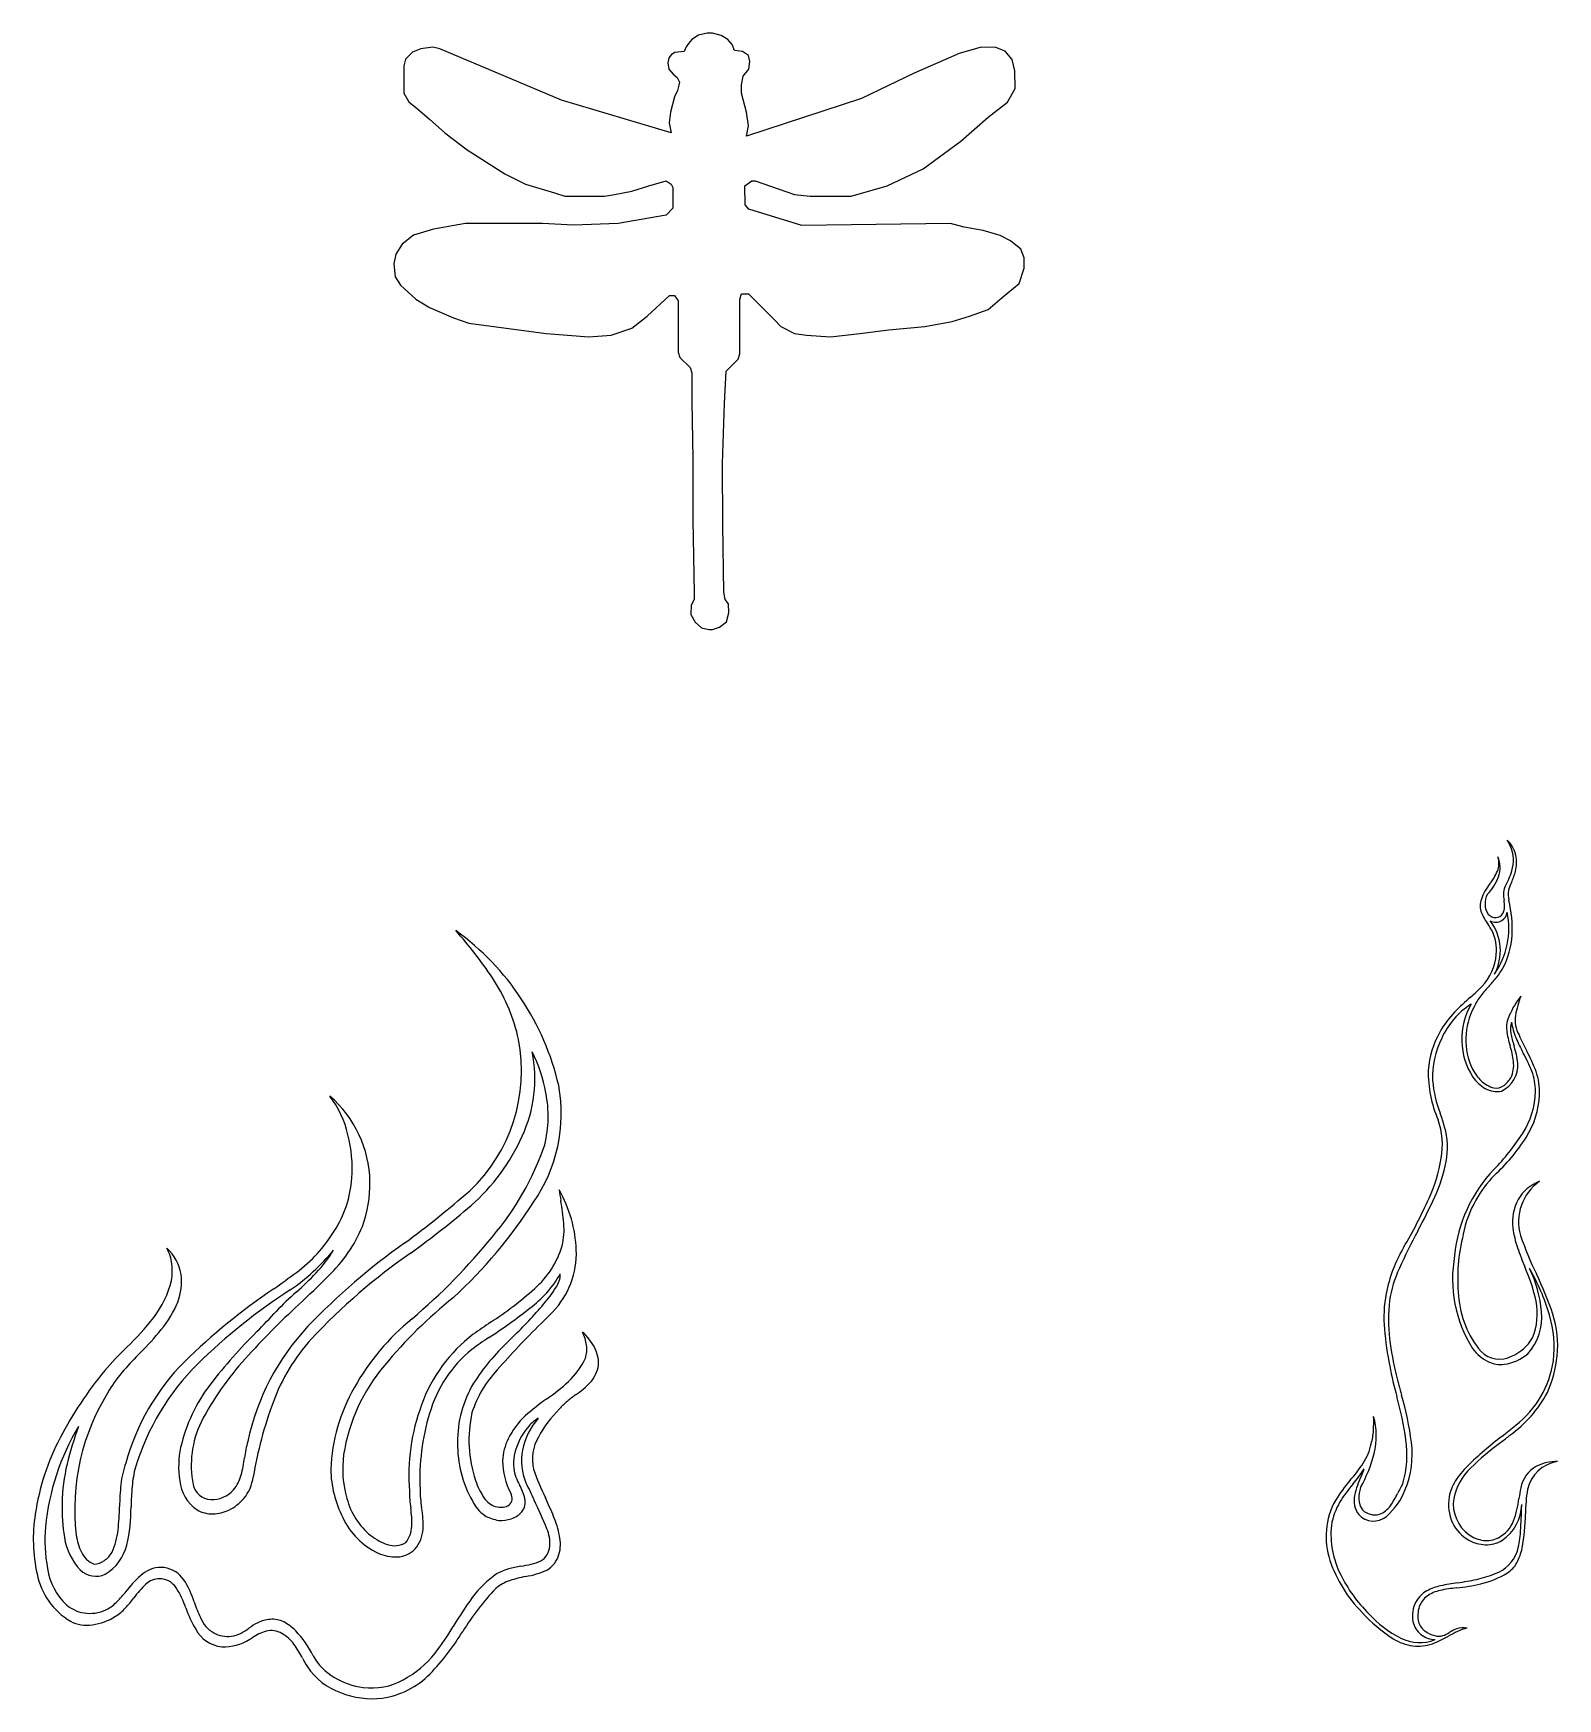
# Model space of a CAD drawing. Extents: x -38.8 to 24, y -17.1 to 3.4.
# Drawn here: x -25.59 to -6.81, y -17.11 to 3.4 of the extents above; entities that cross this region are included whole.
import ezdxf

# ---------------------------------------------------------------- set-up
doc = ezdxf.new("R2010")
doc.units = 0

msp = doc.modelspace()

# ---------------------------------------------------------------- linework, layer by layer
at = {"color": 7, "linetype": 'CONTINUOUS'}
for p, q in [((-17.477603, 3.323922), (-17.520224, 3.271597)), ((-17.393567, 3.377144), (-17.477603, 3.323922)), ((-17.288019, 3.398254), (-17.393567, 3.377144)), ((-17.224691, 3.398254), (-17.288019, 3.398254)), ((-17.117128, 3.372708), (-17.224691, 3.398254)), ((-17.035818, 3.321212), (-17.117128, 3.372708)), ((-16.981611, 3.261585), (-17.035818, 3.321212)), ((-21.00329, 3.081611), (-21.0244, 2.997173)), ((-20.918852, 3.166049), (-21.00329, 3.081611)), ((-20.813305, 3.208268), (-20.918852, 3.166049)), ((-20.665538, 3.229378), (-20.813305, 3.208268)), ((-20.5811, 3.208268), (-20.665538, 3.229378)), ((-19.082326, 2.574983), (-20.5811, 3.208268)), ((-17.761289, 3.094819), (-17.773708, 3.033457)), ((-17.728416, 3.136458), (-17.761289, 3.094819)), ((-17.688579, 3.16075), (-17.728416, 3.136458)), ((-17.57019, 3.172359), (-17.688579, 3.16075)), ((-17.545625, 3.230421), (-17.57019, 3.172359)), ((-17.520224, 3.271597), (-17.545625, 3.230421)), ((-16.950267, 3.187159), (-16.981611, 3.261585)), ((-16.851515, 3.174854), (-16.950267, 3.187159)), ((-16.781391, 3.12383), (-16.851515, 3.174854)), ((-16.763787, 3.05253), (-16.781391, 3.12383)), ((-14.184642, 3.147848), (-14.73818, 2.907376)), ((-13.91241, 3.229517), (-14.184642, 3.147848)), ((-13.735459, 3.22498), (-13.91241, 3.229517)), ((-13.617492, 3.179608), (-13.735459, 3.22498)), ((-13.531285, 3.075252), (-13.617492, 3.179608)), ((-21.0244, 2.997173), (-21.0244, 2.70164)), ((-17.773708, 3.033457), (-17.759432, 2.957961)), ((-17.759432, 2.957961), (-17.708451, 2.894945)), ((-17.708451, 2.894945), (-17.657272, 2.853468)), ((-16.84472, 2.870516), (-16.775002, 2.957201)), ((-16.775002, 2.957201), (-16.763787, 3.05253)), ((-14.73818, 2.907376), (-15.388165, 2.596093)), ((-13.499525, 2.934599), (-13.531285, 3.075252)), ((-13.494987, 2.716814), (-13.499525, 2.934599)), ((-21.0244, 2.70164), (-21.0244, 2.659421)), ((-17.653248, 2.694162), (-17.6891, 2.617202)), ((-17.657272, 2.853468), (-17.630021, 2.797027)), ((-17.636657, 2.758867), (-17.653248, 2.694162)), ((-17.630021, 2.797027), (-17.636657, 2.758867)), ((-16.865829, 2.764969), (-16.84472, 2.870516)), ((-16.865829, 2.659421), (-16.865829, 2.764969)), ((-13.590269, 2.548937), (-13.494987, 2.716814)), ((-21.0244, 2.659421), (-20.961071, 2.553874)), ((-20.961071, 2.553874), (-20.855524, 2.469436)), ((-20.855524, 2.469436), (-20.707757, 2.342779)), ((-17.731319, 2.173903), (-19.082326, 2.574983)), ((-17.6891, 2.617202), (-17.739586, 2.426972)), ((-16.802501, 2.427217), (-16.865829, 2.659421)), ((-15.388165, 2.596093), (-16.802501, 2.131684)), ((-13.826062, 2.363888), (-13.590269, 2.548937)), ((-20.707757, 2.342779), (-20.517772, 2.173903)), ((-17.739586, 2.426972), (-17.755459, 2.295926)), ((-17.755459, 2.295926), (-17.731319, 2.173903)), ((-16.781391, 2.258341), (-16.802501, 2.427217)), ((-16.802501, 2.131684), (-16.781391, 2.258341)), ((-14.163814, 2.068356), (-13.826062, 2.363888)), ((-20.517772, 2.173903), (-20.243349, 1.962808)), ((-14.628223, 1.730604), (-14.163814, 2.068356)), ((-20.243349, 1.962808), (-19.77894, 1.667275)), ((-19.77894, 1.667275), (-19.525626, 1.540618)), ((-15.071522, 1.519509), (-14.628223, 1.730604)), ((-19.525626, 1.540618), (-19.166764, 1.435071)), ((-18.427932, 1.413961), (-18.216837, 1.45618)), ((-18.216837, 1.45618), (-18.005742, 1.519509)), ((-18.005742, 1.519509), (-17.794647, 1.582837)), ((-17.794647, 1.582837), (-17.731319, 1.540618)), ((-17.731319, 1.540618), (-17.710209, 1.498399)), ((-17.710209, 1.498399), (-17.710209, 1.245085)), ((-16.82361, 1.519509), (-16.739172, 1.582837)), ((-16.821109, 1.288163), (-16.82361, 1.519509)), ((-16.739172, 1.582837), (-16.696953, 1.582837)), ((-16.696953, 1.582837), (-16.211435, 1.413961)), ((-15.514822, 1.392852), (-15.071522, 1.519509)), ((-19.166764, 1.435071), (-19.040107, 1.392852)), ((-19.040107, 1.392852), (-18.786793, 1.392852)), ((-18.786793, 1.392852), (-18.554589, 1.392852)), ((-18.554589, 1.392852), (-18.427932, 1.413961)), ((-17.710209, 1.245085), (-17.794647, 1.160647)), ((-16.776871, 1.232866), (-16.821109, 1.288163)), ((-16.124365, 1.033796), (-16.776871, 1.232866)), ((-16.211435, 1.413961), (-16.02145, 1.392852)), ((-16.02145, 1.392852), (-15.514822, 1.392852)), ((-20.264458, 1.0551), (-20.659509, 0.987999)), ((-19.420078, 1.0551), (-20.264458, 1.0551)), ((-19.314531, 1.0551), (-19.420078, 1.0551)), ((-18.93456, 1.03399), (-19.314531, 1.0551)), ((-18.385713, 1.0551), (-18.93456, 1.03399)), ((-17.794647, 1.160647), (-18.385713, 1.0551)), ((-14.290471, 1.0551), (-16.124365, 1.033796)), ((-14.121595, 1.012881), (-14.290471, 1.0551)), ((-20.906644, 0.911788), (-21.044462, 0.800769)), ((-20.659509, 0.987999), (-20.906644, 0.911788)), ((-13.889391, 0.970662), (-14.121595, 1.012881)), ((-13.678296, 0.907333), (-13.889391, 0.970662)), ((-13.551639, 0.844005), (-13.678296, 0.907333)), ((-13.424982, 0.738457), (-13.551639, 0.844005)), ((-21.121027, 0.678264), (-21.146407, 0.55895)), ((-21.044462, 0.800769), (-21.121027, 0.678264)), ((-13.382763, 0.63291), (-13.424982, 0.738457)), ((-13.382763, 0.506253), (-13.382763, 0.63291)), ((-21.146407, 0.55895), (-21.129947, 0.400705)), ((-13.446091, 0.316267), (-13.382763, 0.506253)), ((-21.129947, 0.400705), (-21.066619, 0.295158)), ((-21.066619, 0.295158), (-20.876633, 0.126282)), ((-13.657186, 0.147391), (-13.446091, 0.316267)), ((-20.876633, 0.126282), (-20.707757, 0.020735)), ((-20.707757, 0.020735), (-20.412225, -0.105922)), ((-18.026852, -0.084813), (-17.753906, 0.170329)), ((-17.753906, 0.170329), (-17.6891, 0.168501)), ((-17.6891, 0.168501), (-17.646881, 0.105172)), ((-17.646881, 0.105172), (-17.646881, -0.528112)), ((-16.886939, 0.126282), (-16.865829, 0.18961)), ((-16.886939, -0.549222), (-16.886939, 0.126282)), ((-16.865829, 0.18961), (-16.781391, 0.18961)), ((-16.781391, 0.18961), (-16.464749, -0.127032)), ((-13.826062, -0.000375), (-13.657186, 0.147391)), ((-20.412225, -0.105922), (-20.222239, -0.169251)), ((-20.222239, -0.169251), (-19.272312, -0.295908)), ((-18.216837, -0.232579), (-18.026852, -0.084813)), ((-16.464749, -0.127032), (-16.380311, -0.21147)), ((-14.607113, -0.21147), (-14.269361, -0.148141)), ((-14.269361, -0.148141), (-14.058267, -0.084813)), ((-14.058267, -0.084813), (-13.826062, -0.000375)), ((-19.272312, -0.295908), (-18.744574, -0.338127)), ((-18.744574, -0.338127), (-18.470151, -0.317017)), ((-18.470151, -0.317017), (-18.216837, -0.232579)), ((-16.380311, -0.21147), (-16.211435, -0.295908)), ((-16.211435, -0.295908), (-16.063669, -0.317017)), ((-16.063669, -0.317017), (-15.768136, -0.338127)), ((-15.768136, -0.338127), (-15.409274, -0.295908)), ((-15.409274, -0.295908), (-15.050413, -0.253689)), ((-15.050413, -0.253689), (-14.607113, -0.21147)), ((-17.646881, -0.528112), (-17.625771, -0.591441)), ((-17.625771, -0.591441), (-17.499114, -0.718098)), ((-17.055815, -0.760317), (-16.908048, -0.61255)), ((-16.908048, -0.61255), (-16.886939, -0.549222)), ((-17.499114, -0.718098), (-17.478005, -0.781426)), ((-17.478005, -0.781426), (-17.478005, -1.140288)), ((-17.076924, -1.161397), (-17.055815, -0.760317)), ((-17.478005, -1.140288), (-17.464682, -1.840307)), ((-17.098034, -1.90023), (-17.076924, -1.161397)), ((-17.464682, -1.840307), (-17.464682, -2.591922)), ((-17.095822, -2.653671), (-17.098034, -1.90023)), ((-17.464682, -2.591922), (-17.44781, -3.494045)), ((-17.081643, -3.483127), (-17.095822, -2.653671)), ((-17.066685, -3.573446), (-17.081643, -3.483127)), ((-17.484861, -3.642714), (-17.48751, -3.756068)), ((-17.44781, -3.573446), (-17.484861, -3.642714)), ((-17.44781, -3.494045), (-17.44781, -3.573446)), ((-17.025398, -3.626107), (-17.066685, -3.573446)), ((-17.023553, -3.738666), (-17.025398, -3.626107)), ((-17.48751, -3.756068), (-17.435899, -3.85135)), ((-17.435899, -3.85135), (-17.358129, -3.922669)), ((-17.138358, -3.915579), (-17.051231, -3.849381)), ((-17.051231, -3.849381), (-17.023553, -3.738666)), ((-17.358129, -3.922669), (-17.265967, -3.943937)), ((-17.265967, -3.943937), (-17.223431, -3.943937)), ((-17.223431, -3.943937), (-17.138358, -3.915579)), ((-20.35561, -7.68217), (-20.383869, -7.648414)), ((-6.822808, -12.88422), (-6.822817, -12.884285)), ((-7.259511, -14.779504), (-7.257251, -14.715426))]:
    msp.add_line(p, q, dxfattribs=at)
for centre, radius, start, end in [((-7.833828, -6.796758), 0.474608, 4.320786, 33.42902), ((-7.698687, -6.812945), 0.381033, 14.277603, 46.775744), ((-7.792746, -6.822515), 0.254628, 337.493736, 378.40175), ((-7.860269, -6.874579), 0.336309, 340.397747, 383.192445), ((-7.844809, -6.776872), 0.4845, 343.463744, 361.877159), ((-7.746608, -6.807967), 0.42657, 344.519628, 372.04163), ((-8.218252, -6.624233), 0.723911, 321.852247, 335.886583), ((-8.313173, -6.637176), 0.973253, 330.64482, 343.427758), ((-8.051089, -6.738162), 0.738769, 334.390971, 345.60511), ((-7.373156, -7.371194), 0.396715, 148.403073, 164.147432), ((-6.62957, -7.826838), 1.268799, 143.458328, 148.470681), ((-8.108504, -6.781023), 0.601564, 315.571309, 339.935468), ((-7.277207, -7.19876), 0.205816, 155.767746, 179.8638), ((-7.117569, -7.208061), 0.306926, 169.552883, 192.712664), ((-6.988462, -7.25535), 0.443069, 153.47468, 166.565116), ((-7.521289, -7.344729), 0.247442, 160.670655, 200.300026), ((-7.491349, -7.314452), 0.218624, 149.085272, 183.923228), ((-7.506142, -7.325154), 0.203364, 181.199238, 216.635289), ((-7.653321, -7.35107), 0.185629, 331.334324, 358.581601), ((-7.02176, -7.191117), 0.461318, 180.888533, 190.57583), ((-7.889795, -7.354959), 0.422046, 359.9041, 370.812305), ((-8.724546, -7.614147), 1.35069, 356.064438, 374.515651), ((-7.146155, -7.181407), 0.656342, 202.310847, 216.638785), ((-8.866376, -8.399389), 1.451675, 31.256491, 34.694667), ((-7.578861, -7.370369), 0.118244, 220.082737, 272.115332), ((-7.576147, -7.397628), 0.148334, 241.480613, 300.248215), ((-8.126717, -7.898227), 0.606014, 331.476187, 397.660608), ((-8.404742, -7.621644), 0.988534, 325.072858, 371.524641), ((-7.57405, -7.39214), 0.096393, 269.734628, 330.151353), ((-7.574099, -7.407296), 0.138986, 301.52652, 353.036887), ((-22.301621, -10.296794), 3.269815, 13.043895, 54.09084), ((-24.373224, -11.212492), 5.348308, 33.370848, 41.30612), ((-8.093224, -7.886059), 0.525742, 353.854497, 387.149141), ((-8.339584, -7.65828), 0.963768, 331.770856, 357.111223), ((-8.230567, -7.88597), 0.662466, 316.907931, 355.118664), ((-8.149059, -7.742822), 0.756077, 320.637886, 330.586201), ((-21.771734, -9.457201), 2.210498, 12.195703, 32.465498), ((-8.997392, -7.131116), 1.738357, 309.688786, 316.005994), ((-6.10105, -9.751815), 2.108187, 137.431575, 141.957353), ((-9.537464, -6.610197), 2.547863, 317.677245, 320.747198), ((-7.345771, -9.380781), 0.984502, 122.985458, 155.654955), ((-6.202149, -10.474469), 2.619574, 130.036234, 135.953343), ((-7.158584, -8.974556), 0.836083, 149.877875, 182.66099), ((-7.113703, -8.991925), 0.833038, 151.161134, 205.974606), ((-7.270163, -8.839141), 0.625018, 141.802869, 156.519541), ((-6.478099, -9.084256), 1.009652, 141.515415, 157.45365), ((-6.162289, -8.886037), 1.186814, 158.752827, 170.704195), ((-7.251829, -9.453316), 1.155148, 136.161383, 151.468411), ((-7.121203, -8.841865), 0.32356, 153.426884, 186.652416), ((-7.106946, -8.860493), 0.28882, 163.193612, 190.941482), ((-6.605323, -8.663232), 0.786378, 188.317213, 203.323725), ((-6.97176, -8.754317), 0.366697, 170.584718, 209.539877), ((-21.611647, -9.374868), 2.037166, 313.443881, 370.883378), ((-7.317773, -9.44466), 1.093339, 150.216221, 176.055888), ((-7.331135, -9.443202), 1.02483, 152.811629, 183.027532), ((-7.208663, -9.011008), 0.785106, 180.172562, 214.22681), ((-6.417135, -8.751462), 1.033392, 187.108793, 197.710112), ((-6.206868, -8.70039), 1.203002, 190.291464, 197.739584), ((-5.209843, -8.057523), 2.307641, 203.415715, 208.484419), ((-5.212481, -8.065114), 2.253057, 202.714538, 208.372836), ((-21.096918, -9.471078), 1.687202, 335.087767, 371.213754), ((-21.024697, -9.947538), 1.775525, 9.690086, 26.945605), ((-8.427464, -9.392475), 1.07666, 7.022829, 17.661654), ((-9.222272, -9.637431), 1.954707, 13.682742, 16.969232), ((-7.905215, -9.317932), 0.599453, 3.311842, 13.788977), ((-8.900229, -10.075011), 1.898238, 21.442979, 28.88423), ((-8.805346, -10.022612), 1.83849, 20.349663, 28.84022), ((-6.956245, -9.396926), 1.452538, 178.91636, 203.584576), ((-7.426982, -9.141784), 0.485776, 206.267857, 227.497806), ((-7.652403, -9.31062), 0.346718, 294.901166, 364.519112), ((-7.731525, -9.302672), 0.374983, 335.093472, 366.405504), ((-7.765583, -9.625046), 0.677646, 359.724971, 381.10306), ((-7.795304, -9.637511), 0.757633, 357.434486, 379.606587), ((-21.011479, -9.900115), 1.92579, 325.339562, 370.208513), ((-6.946507, -9.382365), 1.412714, 184.667787, 201.476583), ((-7.474152, -9.195568), 0.461796, 213.821333, 239.768253), ((-7.506289, -9.239723), 0.360071, 226.272502, 254.543948), ((-7.567639, -9.354811), 0.277141, 239.890978, 282.762456), ((-7.571072, -9.438397), 0.151615, 258.134009, 308.030092), ((-7.694724, -9.278406), 0.353819, 307.841052, 329.008286), ((-8.079966, -9.610819), 0.992175, 326.94956, 358.9905), ((-22.914798, -10.434438), 1.232611, 12.649834, 37.366529), ((-22.87512, -10.770426), 1.434833, 1.201607, 49.072534), ((-20.709663, -9.934346), 1.463313, 346.079333, 371.257363), ((-8.133723, -9.617106), 1.096638, 327.998532, 357.160886), ((-9.179637, -10.289366), 0.944926, 349.986579, 379.233488), ((-9.518769, -10.389967), 1.34986, 13.749766, 21.301824), ((-23.328519, -10.578495), 1.668585, 355.910471, 374.365555), ((-21.864005, -9.15142), 2.517783, 311.571016, 335.843396), ((-9.075761, -10.320028), 0.903697, 348.882011, 376.119119), ((-9.81302, -8.464963), 3.069766, 316.155029, 326.664411), ((-9.167797, -8.937278), 2.334011, 312.310632, 327.298432), ((-22.53304, -9.189433), 3.424176, 319.383475, 341.315566), ((-10.049841, -10.173538), 1.822395, 334.920679, 351.157668), ((-9.975736, -10.159758), 1.817759, 335.067444, 349.395154), ((-6.318373, -11.817977), 1.773298, 136.236614, 174.602447), ((-23.047494, -10.600985), 1.386674, 327.207316, 356.009261), ((-22.954016, -10.766133), 1.513633, 339.655477, 360.976539), ((-28.622829, -1.161671), 12.833645, 306.383907, 310.955046), ((-14.074583, -10.128399), 5.086547, 188.074002, 189.562754), ((-20.516637, -11.643289), 1.617835, 2.166979, 29.655323), ((-6.580245, -11.643543), 1.412085, 136.037652, 151.504843), ((-6.860061, -11.20905), 0.504844, 110.690348, 150.620111), ((-6.69192, -11.23193), 0.604365, 124.983943, 196.423443), ((-28.83421, -0.792556), 13.400506, 306.132497, 310.151957), ((-24.547686, -7.692804), 6.092912, 312.763264, 327.178178), ((-21.992397, -11.495522), 2.948542, 4.707076, 10.199315), ((-14.320757, -8.275958), 6.495635, 329.702484, 335.729069), ((-16.065005, -7.34188), 8.527423, 331.959521, 335.145877), ((-6.724739, -11.617869), 1.273691, 149.418364, 169.622213), ((-6.794392, -11.240438), 0.577486, 151.102857, 187.09471), ((-19.928806, -11.330575), 0.878389, 346.90418, 365.029972), ((-23.446252, -10.385215), 1.83907, 306.715226, 328.284826), ((-23.165959, -10.620701), 1.764031, 313.460081, 337.619371), ((-25.685479, -6.777166), 7.390818, 310.129905, 321.097791), ((-1.733045, -14.992507), 7.718728, 151.846857, 155.632847), ((-5.809279, -11.93871), 2.237051, 165.75996, 185.376058), ((-6.115265, -11.14106), 1.263773, 187.762931, 199.105102), ((-3.649899, -10.196776), 3.817251, 198.417669, 206.112807), ((-24.307464, -11.967042), 0.546897, 8.885786, 48.095134), ((-24.397689, -11.809419), 0.519307, 6.026528, 28.703014), ((-23.854526, -9.976561), 2.539433, 304.292264, 320.697077), ((-16.142653, -18.357858), 8.414873, 125.33965, 136.084584), ((-16.512019, -17.977086), 7.746623, 124.794768, 136.845786), ((-23.264713, -10.750716), 1.608543, 316.262845, 328.754005), ((-20.147396, -11.211769), 1.120171, 311.13791, 343.516777), ((-19.922943, -11.627801), 1.024004, 315.635555, 362.557059), ((-7.10416, -12.491094), 1.861796, 149.741883, 168.400972), ((-6.499318, -11.937273), 1.610113, 169.764699, 212.145896), ((-3.594785, -10.269932), 3.930547, 199.078671, 202.764305), ((-24.541162, -11.848431), 0.666506, 350.696849, 368.067218), ((-24.485012, -11.967857), 0.722931, 339.301902, 366.775562), ((-43.260141, 16.654564), 35.361238, 305.702327, 306.257865), ((-25.363531, -8.728949), 4.52274, 311.795738, 316.139383), ((-20.282095, -11.197129), 1.366724, 306.245887, 330.156519), ((-19.382977, -11.875639), 0.286366, 324.67524, 359.67687), ((-7.481604, -12.418505), 1.420518, 154.542045, 171.469829), ((-9.165979, -12.665189), 2.134155, 12.247491, 24.18606), ((-9.434627, -13.120784), 2.624003, 16.389081, 29.966941), ((-8.434135, -12.446974), 1.423175, 4.195132, 26.583814), ((-10.635491, -13.618647), 3.961418, 18.344218, 26.08331), ((-25.093927, -11.654894), 1.247434, 322.509292, 346.023584), ((-18.207463, -18.602459), 7.893046, 124.026598, 134.358273), ((-18.571115, -18.053405), 7.112621, 122.797054, 134.586823), ((-35.778526, 1.998227), 19.604823, 313.363452, 314.848309), ((-22.373895, -8.742592), 4.444842, 302.966912, 311.813797), ((-20.506561, -11.209738), 1.591673, 319.132903, 328.506991), ((-25.07178, -11.700825), 1.366865, 320.927464, 337.524023), ((-14.993561, -20.167726), 10.78211, 132.785614, 137.7549), ((-19.33485, -15.472675), 4.522858, 131.795706, 136.139123), ((-16.670472, -16.826394), 5.975707, 128.749633, 140.216857), ((-23.685163, -6.978185), 6.785926, 303.121881, 308.357805), ((-24.093227, -8.101527), 6.33774, 314.168511, 319.099083), ((-7.298098, -12.41472), 1.656849, 169.639817, 184.991792), ((-6.750595, -12.432498), 2.147601, 173.994264, 186.542092), ((-6.82366, -12.056077), 1.216332, 184.348547, 219.75372), ((-7.845662, -12.363204), 0.779972, 337.26776, 371.143556), ((-26.753895, -10.340282), 3.364815, 313.541278, 321.951272), ((-33.280077, -2.38966), 14.599145, 315.693619, 317.040284), ((-18.977066, -14.786083), 3.056582, 129.51549, 150.433878), ((-13.247512, -22.311082), 11.908223, 124.283161, 125.535634), ((-12.89555, -19.110092), 9.23611, 134.229193, 139.071799), ((-41.356269, 9.530322), 31.141324, 314.994826, 315.378936), ((-7.669723, -12.414541), 0.65886, 317.523433, 366.245557), ((-8.139552, -12.771183), 1.283258, 352.147201, 377.729553), ((-7.993361, -12.745474), 1.178747, 353.24024, 378.477593), ((-26.896803, -10.197044), 3.731598, 314.778331, 320.664293), ((-18.405803, -17.073648), 6.302914, 134.616573, 142.476075), ((-20.03775, -14.556236), 2.972424, 136.79649, 168.056561), ((-20.384253, -14.28559), 2.39733, 137.910178, 159.823193), ((-19.042577, -14.113396), 1.869814, 127.031487, 160.542403), ((-17.553129, -16.371898), 4.432082, 123.156923, 126.477324), ((-17.85102, -14.705544), 2.747736, 133.363341, 147.35635), ((-12.249152, -20.14235), 10.552206, 134.743984, 135.20762), ((-19.286369, -13.107047), 0.691567, 28.92648, 48.105919), ((-19.279402, -12.822431), 0.509755, 7.710123, 26.842225), ((-4.370958, -12.13049), 4.597707, 185.346357, 191.063748), ((-5.081513, -12.201107), 3.832383, 187.135951, 193.894664), ((-7.592366, -12.393661), 0.539118, 292.894368, 329.82999), ((-21.357018, -15.955285), 4.423382, 134.111644, 139.221122), ((-20.835145, -16.258606), 4.840863, 135.171682, 138.703115), ((-19.187519, -14.032358), 1.581083, 129.256678, 163.897999), ((-19.622692, -12.52736), 0.920783, 312.957498, 335.18023), ((-19.111738, -12.807637), 0.341712, 341.887071, 369.023847), ((-19.041339, -12.978303), 0.414875, 356.96543, 389.73238), ((-7.450369, -12.504229), 0.503868, 215.102969, 244.576223), ((-7.530825, -12.596153), 0.329377, 226.205984, 296.738667), ((-7.544572, -12.443708), 0.550476, 277.609673, 310.95166), ((-8.224605, -12.758858), 1.407388, 335.689095, 354.886968), ((-21.115631, -16.035671), 4.659678, 140.411328, 152.680371), ((-23.195801, -14.182097), 1.696889, 138.775379, 149.032491), ((-21.733965, -14.941636), 2.810353, 135.134076, 164.815362), ((-21.437003, -15.13237), 3.020489, 134.76676, 163.157601), ((-20.143013, -15.478394), 3.817454, 137.896038, 152.244751), ((-19.539219, -14.455713), 2.254239, 139.864493, 170.973387), ((-18.881235, -14.000547), 1.367766, 136.520755, 162.323764), ((-19.018649, -12.945448), 0.395421, 317.164152, 352.031442), ((-3.788564, -12.027742), 5.189006, 190.943138, 195.16513), ((-1.073026, -11.272252), 7.946864, 193.455487, 195.297163), ((-7.513824, -12.614902), 0.376798, 246.065975, 276.422405), ((-8.074103, -12.774317), 1.218008, 307.707955, 351.872609), ((-22.337782, -14.775956), 2.739014, 147.615867, 186.599743), ((-21.789997, -14.47399), 2.03548, 142.490101, 166.891196), ((-19.699391, -14.377299), 2.226607, 150.411738, 177.554841), ((-18.993548, -13.93093), 1.368317, 148.862413, 180.989646), ((-20.671954, -11.370576), 2.482495, 304.55288, 312.487008), ((-19.544326, -12.431665), 1.13039, 304.254258, 316.183227), ((-17.856321, -15.219705), 5.092325, 159.76851, 170.486002), ((-18.504321, -14.352143), 2.457285, 159.474119, 184.690189), ((-17.819966, -15.507722), 2.542425, 124.608199, 132.233515), ((-18.593256, -13.961349), 0.664277, 129.27852, 140.590284), ((-17.681842, -15.072961), 2.10176, 125.692023, 129.326333), ((-12.754378, -14.497699), 4.110907, 8.088355, 15.701309), ((-12.269691, -14.417257), 3.683701, 7.268581, 16.535589), ((-8.326165, -12.590549), 1.573195, 305.949076, 331.622186), ((-22.385299, -14.237418), 1.256397, 154.70683, 190.665592), ((-18.056624, -14.401607), 2.770328, 163.047706, 182.656752), ((-18.659442, -13.924549), 1.562275, 167.456084, 198.485329), ((-18.889669, -14.318924), 0.943247, 132.66085, 154.027807), ((-18.740156, -14.209004), 0.838845, 138.514694, 168.827438), ((-19.291362, -13.908401), 0.249429, 127.608883, 145.655871), ((-18.829415, -14.434792), 0.949399, 124.60233, 130.308268), ((-18.156174, -14.524327), 1.368482, 133.982062, 152.176405), ((-11.368235, -13.691627), 2.287772, 357.164147, 361.520622), ((-9.938658, -13.869386), 0.889935, 345.705364, 375.543036), ((-15.221223, -4.121412), 12.440364, 308.355926, 309.375097), ((-22.734006, -15.241181), 2.85742, 151.940697, 171.820679), ((-22.421291, -15.297601), 3.031755, 149.404407, 174.186566), ((-20.700391, -15.307173), 4.600507, 160.275506, 166.326367), ((-21.391709, -14.351943), 1.607506, 165.192335, 172.48088), ((-19.15984, -14.200228), 0.648484, 153.002047, 178.010242), ((-18.932579, -14.252542), 0.744315, 139.35154, 166.294627), ((-18.891307, -14.160417), 0.548897, 149.953964, 192.707058), ((-9.738893, -13.774882), 0.656311, 342.893954, 357.386024), ((-9.977876, -14.103745), 1.306596, 344.256121, 368.115518), ((-4.734583, -17.512538), 4.568817, 127.271429, 134.30995), ((-13.187265, -6.554855), 9.321353, 307.482754, 308.358687), ((-22.657276, -14.246981), 1.139576, 168.117769, 188.889326), ((-24.605482, -13.927882), 1.634124, 345.0236, 352.485456), ((-20.449036, -14.275854), 1.327929, 172.478846, 196.078858), ((-18.940677, -13.977378), 1.421167, 179.080169, 209.293595), ((-19.187269, -14.209887), 0.487138, 164.070701, 200.586204), ((-18.875847, -14.174512), 0.699084, 169.445917, 203.001472), ((-10.763442, -13.661284), 1.740565, 330.899812, 345.770767), ((-9.753846, -13.844948), 0.653899, 326.411815, 349.15956), ((-9.76708, -14.096982), 1.16068, 337.916832, 367.215824), ((-5.575204, -16.601459), 3.283921, 126.206597, 134.732628), ((-23.103506, -14.725354), 2.127965, 166.252428, 179.23504), ((-23.471029, -14.575524), 1.043006, 159.221964, 174.142213), ((-23.088605, -14.597327), 1.285146, 164.653844, 175.386201), ((-23.513716, -14.220267), 0.503884, 321.335447, 345.059717), ((-20.557654, -14.257686), 1.366539, 181.032305, 207.002302), ((-18.93755, -14.167215), 0.870446, 180.691008, 208.009459), ((-16.599613, -13.312665), 2.988433, 198.90983, 206.229512), ((-10.960282, -13.042734), 2.102703, 319.163342, 326.388695), ((-11.005876, -13.064495), 2.178707, 320.041729, 326.159236), ((-11.218802, -13.48337), 2.172959, 336.073274, 338.555918), ((-7.415045, -14.77652), 0.692977, 132.861249, 168.870094), ((-7.124923, -15.042473), 1.131662, 135.068408, 147.257009), ((-6.897166, -14.578363), 0.377047, 117.998276, 169.952104), ((-6.754822, -14.624409), 0.441974, 98.011255, 167.897671), ((-6.825062, -14.744057), 0.557376, 89.111463, 116.546718), ((-21.320693, -14.795669), 3.204581, 174.150567, 179.035782), ((-20.037778, -14.853552), 4.346709, 175.25453, 178.551331), ((-23.285678, -14.371108), 0.500194, 185.963431, 235.278004), ((-23.389063, -14.418749), 0.236535, 192.500845, 267.043444), ((-23.383355, -14.307726), 0.347704, 267.047616, 319.167232), ((-23.418158, -14.301362), 0.544972, 321.323938, 351.915655), ((-19.714795, -14.570448), 1.238705, 179.196171, 188.798592), ((-19.42699, -14.522943), 1.397002, 180.290186, 189.618513), ((-19.259918, -14.117066), 0.931773, 198.965195, 213.95984), ((-17.548977, -13.442719), 2.29497, 204.136847, 206.658218), ((-20.202081, -14.809022), 0.689805, 13.95144, 29.209184), ((-7.079925, -8.828212), 13.649826, 204.310922, 205.310384), ((-7.998507, -15.620149), 1.823539, 138.745664, 148.446917), ((-7.983215, -15.615413), 1.77653, 139.588008, 148.406287), ((-8.258927, -14.833881), 1.080819, 154.269293, 167.756712), ((-8.837256, -14.640093), 0.426377, 161.922612, 181.135505), ((-9.46588, -14.231585), 0.831052, 310.664578, 338.709154), ((-7.801806, -15.046162), 1.090522, 147.378403, 154.761961), ((-7.669896, -14.696876), 0.486375, 146.776643, 170.857058), ((-4.767306, -15.027133), 2.553505, 168.374785, 171.342082), ((-5.151176, -14.852484), 2.060908, 171.046674, 179.368321), ((-23.013055, -14.768848), 2.219392, 178.143408, 189.207329), ((-27.504618, -14.697727), 2.980122, 353.599879, 359.153732), ((-26.409839, -14.757453), 2.026789, 346.923256, 360.389891), ((-23.48123, -14.199589), 0.659028, 297.405946, 317.84082), ((-20.875232, -14.416427), 0.879637, 194.969242, 230.820675), ((-22.068742, -14.940386), 1.144141, 357.909165, 369.075061), ((-21.982235, -14.9681), 1.196761, 357.575388, 370.190622), ((-19.757121, -14.465102), 0.471202, 206.144817, 234.884048), ((-19.834134, -14.513582), 0.234145, 211.972882, 254.367586), ((-19.823748, -14.516026), 0.234832, 251.76574, 276.057157), ((-19.812912, -14.609899), 0.140341, 275.702026, 308.231836), ((-19.788211, -14.643674), 0.098536, 309.102778, 350.801357), ((-19.829728, -14.641458), 0.139944, 352.623541, 387.891986), ((-19.735191, -14.683018), 0.206538, 323.586658, 371.25401), ((-26.645179, -18.128153), 8.013304, 22.869667, 25.61515), ((-23.006842, -16.421031), 4.133076, 22.157734, 25.626614), ((-8.744101, -15.111785), 0.92316, 151.119417, 198.483458), ((-8.764671, -15.116217), 0.84952, 149.472527, 170.265451), ((-9.038408, -14.66748), 0.283792, 167.215116, 217.035596), ((-9.043857, -14.647792), 0.219694, 180.195564, 217.295725), ((-9.127115, -14.549928), 0.310709, 292.582957, 324.491068), ((-9.653315, -14.182194), 0.952661, 324.869237, 335.240023), ((-7.603602, -14.71627), 0.554976, 169.967799, 204.059929), ((-7.631151, -14.709812), 0.46866, 171.773419, 234.377044), ((-7.811651, -14.699566), 0.554627, 303.985498, 358.361365), ((-8.493002, -14.498104), 1.209965, 339.74826, 353.1345), ((-23.616892, -15.142846), 1.969728, 170.99819, 192.514633), ((-23.384738, -14.455556), 0.37584, 240.364101, 271.615849), ((-23.384364, -14.35157), 0.479785, 271.221037, 295.490245), ((-20.948883, -14.491685), 0.91224, 205.063514, 244.699779), ((-19.792746, -14.456343), 0.459148, 239.153112, 262.221468), ((-19.829426, -14.523406), 0.388696, 266.243929, 289.192492), ((-19.785188, -14.613797), 0.289038, 286.800443, 318.420124), ((-20.459578, -15.382567), 1.382266, 11.762085, 22.114116), ((-9.082693, -14.67738), 0.243204, 221.462069, 310.624813), ((-9.078251, -14.650084), 0.191889, 222.983221, 256.944437), ((-9.065118, -14.597286), 0.246291, 256.742857, 283.458531), ((-7.646266, -14.703521), 0.522024, 207.248386, 239.792571), ((-7.730007, -14.772137), 0.399344, 297.639544, 338.741742), ((-13.096449, -14.636104), 5.838699, 355.638652, 358.592659), ((-9.692545, -14.802417), 2.480736, 349.52988, 359.368393), ((-23.511028, -15.149936), 1.93301, 175.269298, 190.591613), ((-24.450598, -15.002004), 0.763064, 189.197268, 222.975077), ((-24.314879, -14.979628), 0.752023, 188.498038, 205.510155), ((-25.493448, -14.923059), 0.956369, 336.480602, 353.584341), ((-20.992266, -14.528182), 0.719353, 232.423458, 251.109639), ((-21.283648, -14.966083), 0.358645, 322.284198, 357.435811), ((-21.199435, -14.993457), 0.413662, 319.233584, 356.497576), ((-19.664489, -15.188019), 0.438732, 354.507137, 383.383521), ((-19.560962, -15.202215), 0.4658, 344.095749, 372.575957), ((-8.491792, -15.078737), 1.115232, 174.537675, 206.808259), ((-7.693269, -14.771249), 0.439893, 240.645045, 268.358813), ((-7.65909, -14.71417), 0.449297, 236.950393, 261.096538), ((-7.685926, -14.860316), 0.300784, 261.838141, 297.993186), ((-7.685751, -14.860046), 0.351491, 266.718957, 301.590501), ((-8.21449, -15.019031), 0.941816, 342.772152, 356.281268), ((-24.7406, -15.188209), 0.278019, 204.500209, 249.854739), ((-24.928558, -15.109982), 0.367804, 306.526952, 328.033173), ((-24.998768, -15.077563), 0.57993, 301.012675, 346.186731), ((-21.123052, -14.82793), 0.533991, 246.176904, 272.263641), ((-21.136794, -14.962887), 0.2613, 250.233429, 301.583471), ((-21.115771, -15.04429), 0.317514, 272.492973, 316.321509), ((-19.456133, -15.21491), 0.228861, 302.05785, 356.215629), ((-19.443462, -15.230562), 0.345066, 301.636355, 343.275965), ((-7.724161, -15.156354), 0.433043, 288.644281, 340.91158), ((-7.901583, -15.121442), 0.661724, 331.966206, 348.512835), ((-24.683012, -15.402898), 0.872887, 191.01417, 239.195358), ((-24.639231, -15.387662), 0.780777, 188.660961, 226.432051), ((-24.816048, -15.322196), 0.277811, 226.039584, 294.697401), ((-24.841051, -15.229956), 0.219314, 271.228051, 306.811761), ((-23.51524, -16.455552), 1.144054, 129.148166, 143.201453), ((-24.013889, -15.855657), 0.364102, 83.932724, 127.892462), ((-24.026121, -15.84869), 0.358699, 35.148944, 81.871793), ((-19.164808, -16.607832), 1.260018, 124.663129, 143.751305), ((-19.585673, -16.065984), 0.576229, 105.035989, 120.882991), ((-19.315946, -17.088235), 1.633462, 99.395414, 104.870932), ((-19.913808, -13.53551), 1.969227, 279.682598, 283.423451), ((-19.980694, -13.3594), 2.289357, 281.484286, 284.928419), ((-19.611789, -14.803117), 0.666138, 283.466603, 294.583799), ((-19.584636, -14.844987), 0.751882, 284.929603, 295.371518), ((-8.050648, -14.875476), 1.655764, 198.631307, 224.942662), ((-7.855469, -14.766352), 1.824069, 206.551464, 225.076451), ((-8.072689, -14.411268), 1.253833, 281.888829, 292.853972), ((-8.038103, -14.558962), 1.167258, 283.702848, 301.176211), ((-7.611027, -15.276325), 0.332466, 302.203704, 331.992481), ((-26.073725, -14.463695), 2.098701, 316.98267, 321.496764), ((-23.381409, -16.57256), 1.197845, 133.152013, 143.799298), ((-24.031027, -15.871597), 0.242227, 89.709833, 134.450873), ((-24.038514, -15.882832), 0.253609, 33.6014, 88.030961), ((-24.759264, -16.345831), 1.110235, 18.713428, 32.918315), ((-24.678268, -16.246952), 1.122319, 17.204406, 32.605662), ((-17.541496, -17.972338), 3.235305, 136.574765, 148.437906), ((-19.544975, -16.171047), 0.546385, 108.274176, 129.322107), ((-19.227224, -17.15506), 1.580421, 100.856087, 108.026719), ((-8.250566, -16.088903), 0.356013, 119.586225, 150.161283), ((-8.131042, -16.327204), 0.622406, 101.637629, 118.323326), ((-8.177744, -16.191215), 0.425217, 101.476104, 125.168178), ((-7.868561, -17.62851), 1.895369, 95.765111, 101.991172), ((-7.626866, -18.60436), 2.954655, 98.150591, 102.305913), ((-8.29795, -13.399826), 2.355061, 275.824557, 283.164386), ((-8.582615, -12.00704), 3.711541, 278.316665, 281.945705), ((-24.887793, -15.600109), 0.456777, 230.660071, 299.814041), ((-24.987663, -15.479674), 0.611513, 302.323291, 317.16047), ((-24.857927, -15.631118), 0.542043, 301.75102, 318.229479), ((-25.923485, -14.663043), 1.981676, 317.877054, 322.657121), ((-22.126202, -15.419453), 1.681162, 199.825454, 209.670372), ((-21.143903, -15.049585), 2.609917, 199.364902, 203.933979), ((-16.841247, -18.336806), 4.15625, 143.469479, 149.325896), ((-8.229258, -16.087348), 0.373914, 151.992914, 190.857235), ((-8.18319, -16.085688), 0.353891, 161.414972, 192.801003), ((-8.256612, -16.06713), 0.278443, 126.608455, 160.219411), ((-24.925238, -15.747255), 0.454173, 243.197994, 278.553716), ((-24.940878, -15.527726), 0.673806, 277.092227, 303.122632), ((-23.16117, -15.953172), 0.399608, 202.85599, 239.680185), ((-22.486684, -16.837936), 0.745987, 116.751265, 126.617915), ((-22.630399, -16.57752), 0.448893, 95.188348, 115.332387), ((-22.64276, -16.439596), 0.310416, 63.210023, 95.218375), ((-22.751501, -16.65241), 0.549401, 43.892038, 63.090139), ((-7.816621, -14.76934), 1.89853, 222.219745, 237.365683), ((-8.102495, -15.108163), 1.409179, 222.372962, 242.738487), ((-8.335179, -16.104802), 0.266615, 191.461039, 232.026923), ((-8.314425, -16.093876), 0.225094, 198.177935, 232.777817), ((-23.225227, -16.060117), 0.409293, 207.90099, 264.17666), ((-23.198108, -15.997484), 0.342842, 241.27077, 278.053873), ((-23.240086, -15.871351), 0.596542, 267.43774, 302.382502), ((-23.197178, -15.963364), 0.376538, 277.186366, 296.823395), ((-23.381458, -15.630796), 0.756614, 297.912601, 306.47731), ((-25.216767, -12.499771), 4.504529, 300.646992, 301.103754), ((-22.535631, -16.878352), 0.630508, 106.94259, 124.17213), ((-22.659757, -16.530866), 0.262515, 59.151047, 103.125361), ((-22.744539, -16.70162), 0.452826, 35.790209, 61.020317), ((-23.284435, -17.148269), 1.277296, 26.359077, 43.347262), ((-22.917507, -14.678018), 3.069779, 316.232688, 328.56709), ((-23.005053, -14.709474), 2.995735, 322.174098, 329.79804), ((-8.521137, -15.862621), 0.597929, 237.721604, 262.640342), ((-8.514141, -15.894583), 0.521585, 243.364718, 291.545906), ((-8.326674, -16.117554), 0.2622, 228.845813, 270.892332), ((-8.262094, -16.031383), 0.306537, 232.054667, 257.476305), ((-8.787102, -15.255936), 1.249837, 290.061007, 300.169444), ((-8.27857, -16.164119), 0.173851, 253.287471, 286.236045), ((-8.346262, -15.990056), 0.360268, 288.833197, 303.030093), ((-7.222429, -18.014487), 1.921684, 115.405213, 119.167374), ((-7.91039, -16.667047), 0.44491, 109.495265, 122.56834), ((-7.973205, -16.51957), 0.2851, 81.542656, 107.485955), ((-7.789484, -16.81987), 0.599315, 103.68522, 115.433159), ((-23.503341, -17.241885), 1.384307, 27.279096, 35.561833), ((-20.231901, -15.514205), 2.315421, 208.173721, 211.240925), ((-21.534358, -16.238207), 0.695948, 209.523354, 239.866949), ((-21.660963, -15.72196), 1.313376, 298.531059, 321.103372), ((-8.533731, -15.923906), 0.535556, 263.136795, 289.111996), ((-21.530701, -16.259281), 0.819346, 213.799128, 250.556548), ((-21.451342, -16.0548), 1.058806, 278.818524, 315.153486), ((-21.406304, -16.075993), 0.901002, 238.002412, 262.521102), ((-21.423629, -16.16266), 0.812839, 262.936787, 298.67081), ((-21.403509, -16.005351), 1.101703, 248.714636, 275.96485)]:
    msp.add_arc(centre, radius, start, end, dxfattribs=at)

doc.saveas('drawing.dxf')
